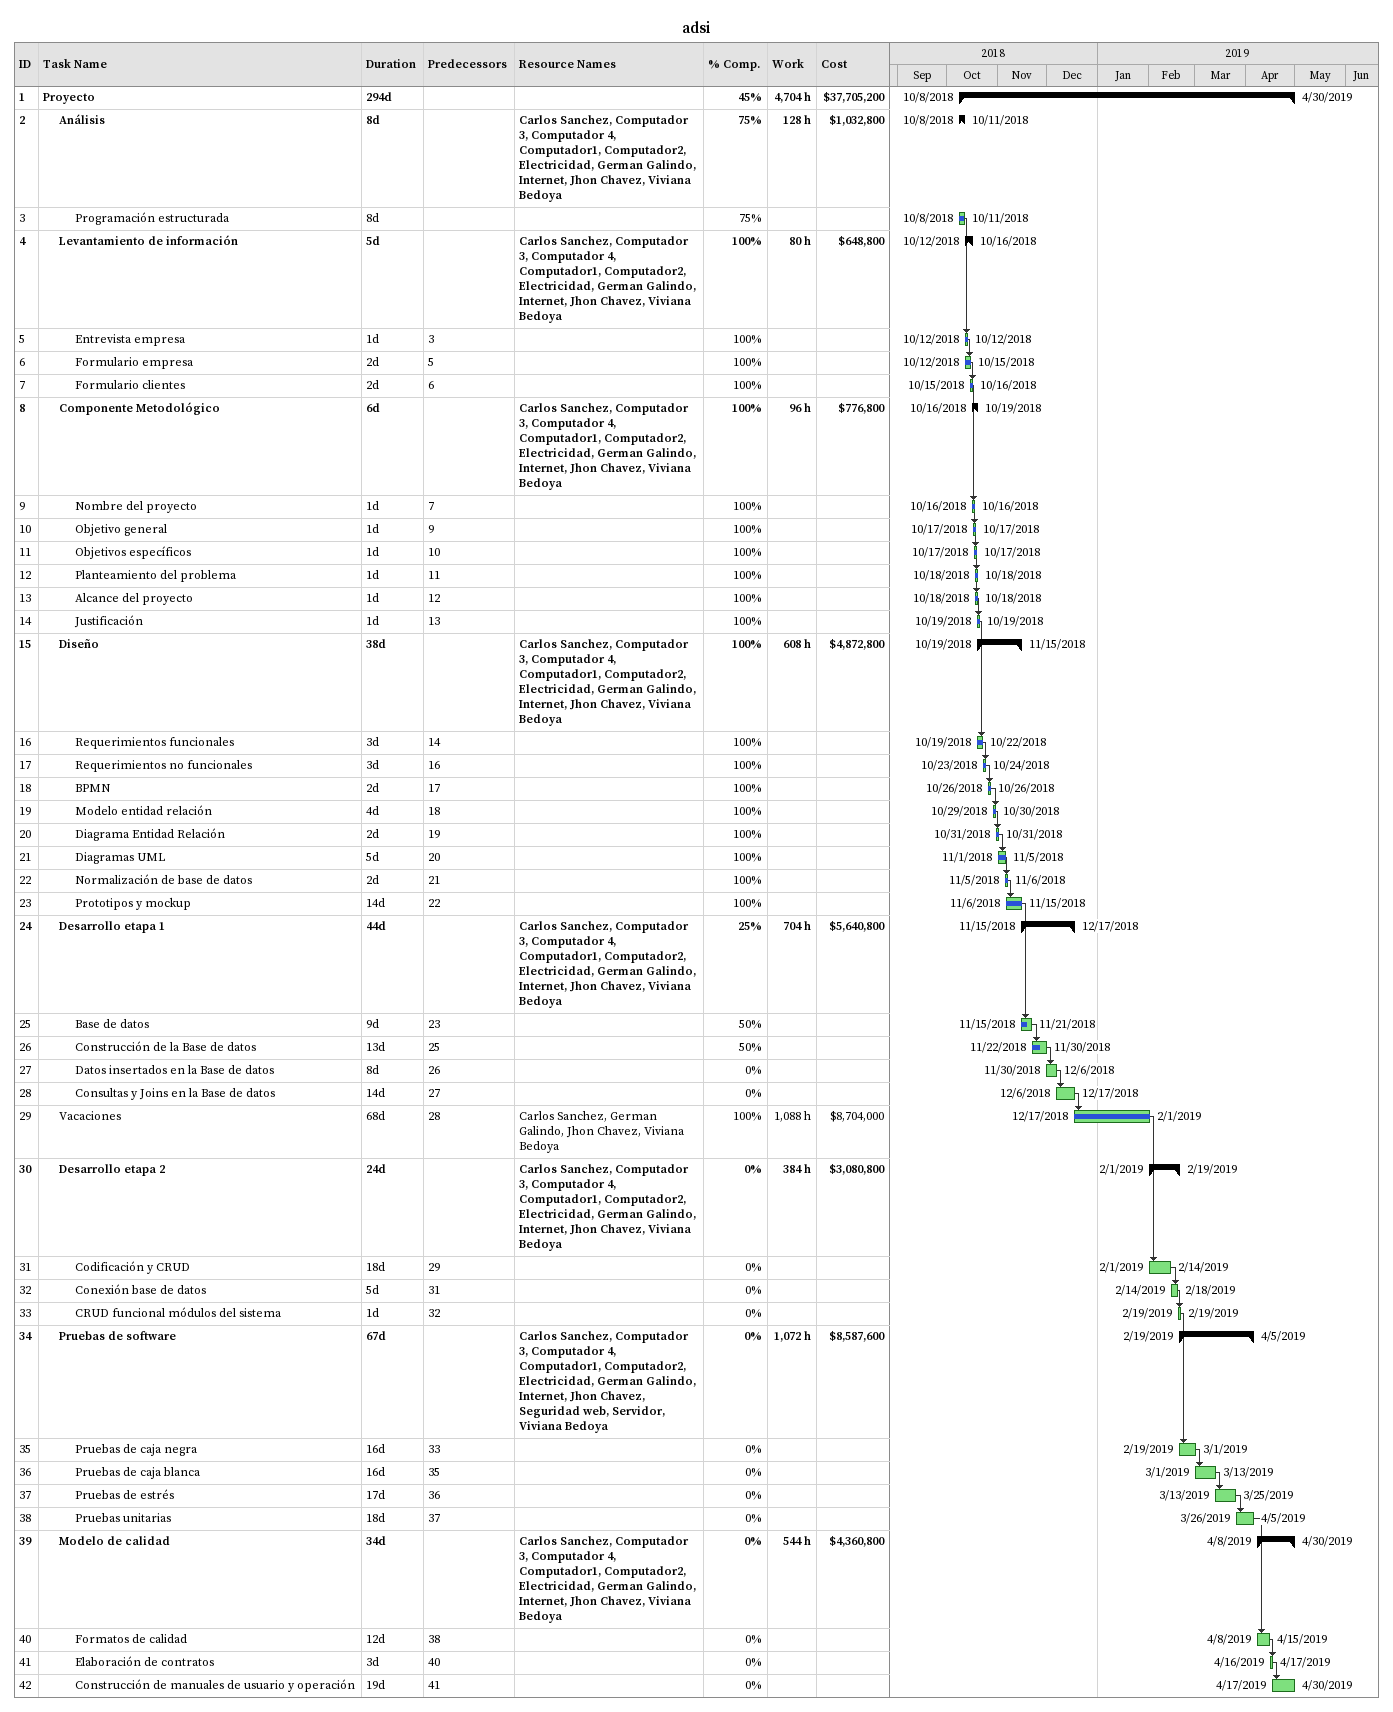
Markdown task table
adsi

| ID | Level | Task | Duration | Start | Finish | Predecessors | Resources | % complete | Work (h) | Cost ($) |
|---|---|---|---|---|---|---|---|---|---|---|
| 1 | 1 | **Proyecto** | 294d | 2018-10-08 | 2019-04-30 |  |  | 45 | 4704 | 37705200 |
| 2 | 2 | **Análisis** | 8d | 2018-10-08 | 2018-10-11 |  | Carlos Sanchez, Computador 3, Computador 4, Computador1, Computador2, Electricidad, German Galindo, Internet, Jhon Chavez, Viviana Bedoya | 75 | 128 | 1032800 |
| 3 | 3 | Programación estructurada | 8d | 2018-10-08 | 2018-10-11 |  |  | 75 |  |  |
| 4 | 2 | **Levantamiento de información** | 5d | 2018-10-12 | 2018-10-16 |  | Carlos Sanchez, Computador 3, Computador 4, Computador1, Computador2, Electricidad, German Galindo, Internet, Jhon Chavez, Viviana Bedoya | 100 | 80 | 648800 |
| 5 | 3 | Entrevista empresa | 1d | 2018-10-12 | 2018-10-12 | 3 |  | 100 |  |  |
| 6 | 3 | Formulario empresa | 2d | 2018-10-12 | 2018-10-15 | 5 |  | 100 |  |  |
| 7 | 3 | Formulario clientes | 2d | 2018-10-15 | 2018-10-16 | 6 |  | 100 |  |  |
| 8 | 2 | **Componente Metodológico** | 6d | 2018-10-16 | 2018-10-19 |  | Carlos Sanchez, Computador 3, Computador 4, Computador1, Computador2, Electricidad, German Galindo, Internet, Jhon Chavez, Viviana Bedoya | 100 | 96 | 776800 |
| 9 | 3 | Nombre del proyecto | 1d | 2018-10-16 | 2018-10-16 | 7 |  | 100 |  |  |
| 10 | 3 | Objetivo general | 1d | 2018-10-17 | 2018-10-17 | 9 |  | 100 |  |  |
| 11 | 3 | Objetivos específicos | 1d | 2018-10-17 | 2018-10-17 | 10 |  | 100 |  |  |
| 12 | 3 | Planteamiento del problema | 1d | 2018-10-18 | 2018-10-18 | 11 |  | 100 |  |  |
| 13 | 3 | Alcance del proyecto | 1d | 2018-10-18 | 2018-10-18 | 12 |  | 100 |  |  |
| 14 | 3 | Justificación | 1d | 2018-10-19 | 2018-10-19 | 13 |  | 100 |  |  |
| 15 | 2 | **Diseño** | 38d | 2018-10-19 | 2018-11-15 |  | Carlos Sanchez, Computador 3, Computador 4, Computador1, Computador2, Electricidad, German Galindo, Internet, Jhon Chavez, Viviana Bedoya | 100 | 608 | 4872800 |
| 16 | 3 | Requerimientos funcionales | 3d | 2018-10-19 | 2018-10-22 | 14 |  | 100 |  |  |
| 17 | 3 | Requerimientos no funcionales | 3d | 2018-10-23 | 2018-10-24 | 16 |  | 100 |  |  |
| 18 | 3 | BPMN | 2d | 2018-10-26 | 2018-10-26 | 17 |  | 100 |  |  |
| 19 | 3 | Modelo entidad relación | 4d | 2018-10-29 | 2018-10-30 | 18 |  | 100 |  |  |
| 20 | 3 | Diagrama Entidad Relación | 2d | 2018-10-31 | 2018-10-31 | 19 |  | 100 |  |  |
| 21 | 3 | Diagramas UML | 5d | 2018-11-01 | 2018-11-05 | 20 |  | 100 |  |  |
| 22 | 3 | Normalización de base de datos | 2d | 2018-11-05 | 2018-11-06 | 21 |  | 100 |  |  |
| 23 | 3 | Prototipos y mockup | 14d | 2018-11-06 | 2018-11-15 | 22 |  | 100 |  |  |
| 24 | 2 | **Desarrollo etapa 1** | 44d | 2018-11-15 | 2018-12-17 |  | Carlos Sanchez, Computador 3, Computador 4, Computador1, Computador2, Electricidad, German Galindo, Internet, Jhon Chavez, Viviana Bedoya | 25 | 704 | 5640800 |
| 25 | 3 | Base de datos | 9d | 2018-11-15 | 2018-11-21 | 23 |  | 50 |  |  |
| 26 | 3 | Construcción de la Base de datos | 13d | 2018-11-22 | 2018-11-30 | 25 |  | 50 |  |  |
| 27 | 3 | Datos insertados en la Base de datos | 8d | 2018-11-30 | 2018-12-06 | 26 |  | 0 |  |  |
| 28 | 3 | Consultas y Joins en la Base de datos | 14d | 2018-12-06 | 2018-12-17 | 27 |  | 0 |  |  |
| 29 | 2 | Vacaciones | 68d | 2018-12-17 | 2019-02-01 | 28 | Carlos Sanchez, German Galindo, Jhon Chavez, Viviana Bedoya | 100 | 1088 | 8704000 |
| 30 | 2 | **Desarrollo etapa 2** | 24d | 2019-02-01 | 2019-02-19 |  | Carlos Sanchez, Computador 3, Computador 4, Computador1, Computador2, Electricidad, German Galindo, Internet, Jhon Chavez, Viviana Bedoya | 0 | 384 | 3080800 |
| 31 | 3 | Codificación y CRUD | 18d | 2019-02-01 | 2019-02-14 | 29 |  | 0 |  |  |
| 32 | 3 | Conexión base de datos | 5d | 2019-02-14 | 2019-02-18 | 31 |  | 0 |  |  |
| 33 | 3 | CRUD funcional módulos del sistema | 1d | 2019-02-19 | 2019-02-19 | 32 |  | 0 |  |  |
| 34 | 2 | **Pruebas de software** | 67d | 2019-02-19 | 2019-04-05 |  | Carlos Sanchez, Computador 3, Computador 4, Computador1, Computador2, Electricidad, German Galindo, Internet, Jhon Chavez, Seguridad web, Servidor, Viviana Bedoya | 0 | 1072 | 8587600 |
| 35 | 3 | Pruebas de caja negra | 16d | 2019-02-19 | 2019-03-01 | 33 |  | 0 |  |  |
| 36 | 3 | Pruebas de caja blanca | 16d | 2019-03-01 | 2019-03-13 | 35 |  | 0 |  |  |
| 37 | 3 | Pruebas de estrés | 17d | 2019-03-13 | 2019-03-25 | 36 |  | 0 |  |  |
| 38 | 3 | Pruebas unitarias | 18d | 2019-03-26 | 2019-04-05 | 37 |  | 0 |  |  |
| 39 | 2 | **Modelo de calidad** | 34d | 2019-04-08 | 2019-04-30 |  | Carlos Sanchez, Computador 3, Computador 4, Computador1, Computador2, Electricidad, German Galindo, Internet, Jhon Chavez, Viviana Bedoya | 0 | 544 | 4360800 |
| 40 | 3 | Formatos de calidad | 12d | 2019-04-08 | 2019-04-15 | 38 |  | 0 |  |  |
| 41 | 3 | Elaboración de contratos | 3d | 2019-04-16 | 2019-04-17 | 40 |  | 0 |  |  |
| 42 | 3 | Construcción de manuales de usuario y operación | 19d | 2019-04-17 | 2019-04-30 | 41 |  | 0 |  |  |
